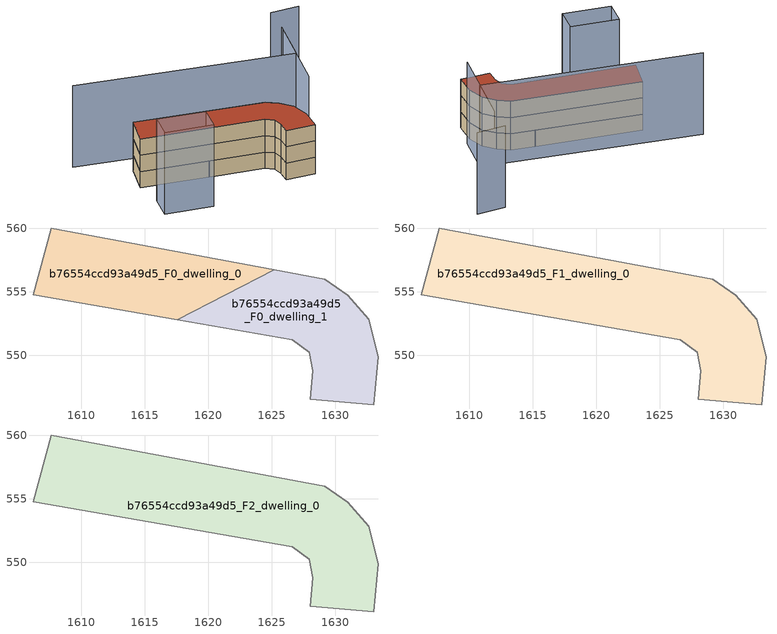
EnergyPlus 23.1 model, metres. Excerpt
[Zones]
b76554ccd93a49d5_F0_dwelling_0
 floor ground (EU_floor_Construction): 1625.18,556.74 1617.56,552.8 1606.19,554.77 1607.64,560.02 z0
 wall adiabatic (EU_wall_Construction): 1625.18,556.74 1607.64,560.02 1606.19,554.77 1617.56,552.8 z0:3
 wall to b76554ccd93a49d5_F0_dwelling_1 (EU_wall_Construction): 1617.56,552.8 1625.18,556.74 z0:3
b76554ccd93a49d5_F0_dwelling_1
 floor ground (EU_floor_Construction): 1630.99,554.74 1632.64,552.84 1633.36,549.88 1633.04,546.1 1628.03,546.53 1628.22,548.77 1627.94,550.25 1626.61,551.24 1617.56,552.8 1625.18,556.74 1629.16,556 z0
 wall adiabatic (EU_wall_Construction): 1617.56,552.8 1626.61,551.24 1627.94,550.25 1628.22,548.77 1628.03,546.53 1633.04,546.1 1633.36,549.88 1632.64,552.84 1630.99,554.74 1629.16,556 1625.18,556.74 z0:3
b76554ccd93a49d5_F1_dwelling_0
 floor to b76554ccd93a49d5_F0_dwelling_0 (EU_floor_Construction): 1625.18,556.74 1617.56,552.8 1606.19,554.77 1607.64,560.02 z3
 floor to b76554ccd93a49d5_F0_dwelling_1 (EU_floor_Construction): 1630.99,554.74 1632.64,552.84 1633.36,549.88 1633.04,546.1 1628.03,546.53 1628.22,548.77 1627.94,550.25 1626.61,551.24 1617.56,552.8 1625.18,556.74 1629.16,556 z3
 wall adiabatic (EU_wall_Construction): 1633.04,546.1 1633.36,549.88 1632.64,552.84 1630.99,554.74 1629.16,556 1607.64,560.02 1606.19,554.77 1626.61,551.24 1627.94,550.25 1628.22,548.77 1628.03,546.53 1633.04,546.1 z3:6
b76554ccd93a49d5_F2_dwelling_0
 floor to b76554ccd93a49d5_F1_dwelling_0 (EU_floor_Construction): 1630.99,554.74 1632.64,552.84 1633.36,549.88 1633.04,546.1 1628.03,546.53 1628.22,548.77 1627.94,550.25 1626.61,551.24 1606.19,554.77 1607.64,560.02 1629.16,556 z6
 wall adiabatic (EU_wall_Construction): 1633.04,546.1 1633.36,549.88 1632.64,552.84 1630.99,554.74 1629.16,556 1607.64,560.02 1606.19,554.77 1626.61,551.24 1627.94,550.25 1628.22,548.77 1628.03,546.53 1633.04,546.1 z6:9
 roof outside (EU_roof_Construction): 1633.04,546.1 1633.36,549.88 1632.64,552.84 1630.99,554.74 1629.16,556 1607.64,560.02 1606.19,554.77 1626.61,551.24 1627.94,550.25 1628.22,548.77 1628.03,546.53 z9
shading: 1634.4,551.01 1637.5,566.09 / 1637.62,566.72 1636,558.43 / 1636,558.43 1599.65,565.55 / 1643.11,571.49 1638.19,571.68 / 1613.93,544.23 1605.93,545.66 / 1605.93,545.66 1606.71,550 / 1606.71,550 1614.71,548.57 / 1614.71,548.57 1613.93,544.23 z0:15
[Building]
EU S2 Campaign: North Axis=0; Terrain=City; Solar Distribution=FullExterior
[Site:Location]
Bologna: Latitude=44.5; Longitude=11.25; Time Zone=1; Elevation=37
[SizingPeriod:WeatherFileDays]
AnnualSizingPeriod: Begin Month=1; Begin Day of Month=1; End Month=12; End Day of Month=31; Day of Week for Start Day=Monday; Use Weather File Daylight Saving Period=No; Use Weather File Rain and Snow Indicators=No
[MATERIAL]
EU_InternalMass_Material: Roughness=MediumRough; Thickness=0.1; Conductivity=1; Density=1800; Specific Heat=900; Thermal Absorptance=0.9; Solar Absorptance=0.7; Visible Absorptance=0.7
[MATERIAL:NOMASS] Roughness=MediumRough; Thermal Absorptance=0.9; Solar Absorptance=0.7; Visible Absorptance=0.7
Name | Thermal Resistance
EU_wall_NoMass | 0.937881
EU_roof_NoMass | 0.548572
EU_floor_NoMass | 0.71348
[CONSTRUCTION]
EU_wall_Construction: EU_wall_NoMass
EU_roof_Construction: EU_roof_NoMass
EU_floor_Construction: EU_floor_NoMass
EU_InternalMass_Construction: EU_InternalMass_Material
[ZONE] Type=1; Multiplier=1; Ceiling Height=autocalculate; Floor Area=autocalculate; Part of Total Floor Area=Yes
Name | Volume
b76554ccd93a49d5_F0_dwelling_0 | 234.888
b76554ccd93a49d5_F1_dwelling_0 | 469.769
b76554ccd93a49d5_F2_dwelling_0 | 469.785
b76554ccd93a49d5_F0_dwelling_1 | 234.88
[INTERNALMASS] Construction=EU_InternalMass_Construction
Name | Zone or ZoneList | Surface Area
b76554ccd93a49d5_F0_dwelling_0_EU_InternalMass | b76554ccd93a49d5_F0_dwelling_0 | 78.2961
b76554ccd93a49d5_F0_dwelling_1_EU_InternalMass | b76554ccd93a49d5_F0_dwelling_1 | 78.2935
b76554ccd93a49d5_F1_dwelling_0_EU_InternalMass | b76554ccd93a49d5_F1_dwelling_0 | 156.595
b76554ccd93a49d5_F2_dwelling_0_EU_InternalMass | b76554ccd93a49d5_F2_dwelling_0 | 156.595
[OTHEREQUIPMENT] Fuel Type=Electricity; Design Level Calculation Method=Watts/Area; Power per Zone Floor Area=1; Fraction Latent=0; Fraction Radiant=0; Fraction Lost=0; Carbon Dioxide Generation Rate=0; EndUse Subcategory=EU_Step8_InternalGains
Name | Zone or ZoneList or Space or SpaceList | Schedule
EU_Step8_InternalGain_b76554ccd93a49d5_F0_dwelling_0_f000 | b76554ccd93a49d5_F0_dwelling_0 | EU_Step8_GainSchedule_b76554ccd93a49d5_F0_dwelling_0_f000
EU_Step8_InternalGain_b76554ccd93a49d5_F0_dwelling_1_f000 | b76554ccd93a49d5_F0_dwelling_1 | EU_Step8_GainSchedule_b76554ccd93a49d5_F0_dwelling_1_f000
EU_Step8_InternalGain_b76554ccd93a49d5_F1_dwelling_0_f000 | b76554ccd93a49d5_F1_dwelling_0 | EU_Step8_GainSchedule_b76554ccd93a49d5_F1_dwelling_0_f000
EU_Step8_InternalGain_b76554ccd93a49d5_F2_dwelling_0_f000 | b76554ccd93a49d5_F2_dwelling_0 | EU_Step8_GainSchedule_b76554ccd93a49d5_F2_dwelling_0_f000
[ZONEVENTILATION:DESIGNFLOWRATE] Schedule=EU_AlwaysOn; Design Flow Rate Calculation Method=AirChanges/Hour; Air Changes per Hour=0.687892; Ventilation Type=Natural; Fan Pressure Rise=0; Fan Total Efficiency=1; Constant Term Coefficient=1; Temperature Term Coefficient=0; Velocity Term Coefficient=0; Velocity Squared Term Coefficient=0; Minimum Indoor Temperature=-100; Maximum Indoor Temperature=100; Delta Temperature=-100; Minimum Outdoor Temperature=-100; Maximum Outdoor Temperature=100; Maximum Wind Speed=40
Name | Zone or ZoneList or Space or SpaceList
EU_ConstantAir_b76554ccd93a49d5_F0_dwelling_0 | b76554ccd93a49d5_F0_dwelling_0
EU_ConstantAir_b76554ccd93a49d5_F0_dwelling_1 | b76554ccd93a49d5_F0_dwelling_1
EU_ConstantAir_b76554ccd93a49d5_F1_dwelling_0 | b76554ccd93a49d5_F1_dwelling_0
EU_ConstantAir_b76554ccd93a49d5_F2_dwelling_0 | b76554ccd93a49d5_F2_dwelling_0
[HVACTEMPLATE:THERMOSTAT] Constant Heating Setpoint=20; Constant Cooling Setpoint=50
EU_HeatOnly_b76554ccd93a49d5_F0_dwelling_0; EU_HeatOnly_b76554ccd93a49d5_F0_dwelling_1; EU_HeatOnly_b76554ccd93a49d5_F1_dwelling_0; EU_HeatOnly_b76554ccd93a49d5_F2_dwelling_0
[HVACTEMPLATE:ZONE:IDEALLOADSAIRSYSTEM] System Availability Schedule=EU_AlwaysOn; Maximum Heating Supply Air Temperature=50; Minimum Cooling Supply Air Temperature=13; Maximum Heating Supply Air Humidity Ratio=0.0156; Minimum Cooling Supply Air Humidity Ratio=0.0077; Heating Limit=NoLimit; Cooling Limit=NoLimit; Heating Availability Schedule=EU_AlwaysOn; Cooling Availability Schedule=EU_CoolingOff; Dehumidification Control Type=ConstantSensibleHeatRatio; Cooling Sensible Heat Ratio=0.7; Dehumidification Setpoint=60; Humidification Control Type=None; Humidification Setpoint=30; Outdoor Air Method=None; Outdoor Air Flow Rate per Person=0.00944; Outdoor Air Flow Rate per Zone Floor Area=0; Outdoor Air Flow Rate per Zone=0; Demand Controlled Ventilation Type=None; Outdoor Air Economizer Type=NoEconomizer; Heat Recovery Type=None; Sensible Heat Recovery Effectiveness=0.7; Latent Heat Recovery Effectiveness=0.65
Name | Template Thermostat
b76554ccd93a49d5_F0_dwelling_0 | EU_HeatOnly_b76554ccd93a49d5_F0_dwelling_0
b76554ccd93a49d5_F0_dwelling_1 | EU_HeatOnly_b76554ccd93a49d5_F0_dwelling_1
b76554ccd93a49d5_F1_dwelling_0 | EU_HeatOnly_b76554ccd93a49d5_F1_dwelling_0
b76554ccd93a49d5_F2_dwelling_0 | EU_HeatOnly_b76554ccd93a49d5_F2_dwelling_0
[SIZING:ZONE] Zone Cooling Design Supply Air Temperature Input Method=SupplyAirTemperature; Zone Cooling Design Supply Air Temperature=13; Zone Heating Design Supply Air Temperature Input Method=SupplyAirTemperature; Zone Heating Design Supply Air Temperature=50; Zone Cooling Design Supply Air Humidity Ratio=0.008; Zone Heating Design Supply Air Humidity Ratio=0.008; Cooling Design Air Flow Method=DesignDay; Cooling Design Air Flow Rate=0; Cooling Minimum Air Flow per Zone Floor Area=0.000762; Cooling Minimum Air Flow=0; Cooling Minimum Air Flow Fraction=0.2; Heating Design Air Flow Method=DesignDay; Heating Design Air Flow Rate=0; Heating Maximum Air Flow per Zone Floor Area=0.002032; Heating Maximum Air Flow=0.141576; Heating Maximum Air Flow Fraction=0.3; Account for Dedicated Outdoor Air System=No; Dedicated Outdoor Air System Control Strategy=NeutralSupplyAir; Dedicated Outdoor Air Low Setpoint Temperature for Design=autosize; Dedicated Outdoor Air High Setpoint Temperature for Design=autosize; Zone Load Sizing Method=Sensible Load Only No Latent Load; Zone Latent Cooling Design Supply Air Humidity Ratio Input Method=HumidityRatioDifference; Zone Cooling Design Supply Air Humidity Ratio Difference=0.005; Zone Latent Heating Design Supply Air Humidity Ratio Input Method=HumidityRatioDifference; Zone Humidification Design Supply Air Humidity Ratio Difference=0.005
b76554ccd93a49d5_F0_dwelling_0; b76554ccd93a49d5_F0_dwelling_1; b76554ccd93a49d5_F1_dwelling_0; b76554ccd93a49d5_F2_dwelling_0
[SCHEDULE:CONSTANT]
Name | Hourly Value
EU_AlwaysOn | 1
EU_CoolingOff | 0
[SCHEDULE:FILE] Column Number=1; Rows to Skip at Top=0; Number of Hours of Data=8760; Column Separator=Comma; Interpolate to Timestep=No; Minutes per Item=60; Adjust Schedule for Daylight Savings=Yes
Name | File
EU_Step8_GainSchedule_b76554ccd93a49d5_F0_dwelling_0_f000 | ../../schedules/b76554ccd93a49d5/b76554ccd93a49d5_F0_dwelling_0_f000_gain.csv
EU_Step8_GainSchedule_b76554ccd93a49d5_F0_dwelling_1_f000 | ../../schedules/b76554ccd93a49d5/b76554ccd93a49d5_F0_dwelling_1_f000_gain.csv
EU_Step8_GainSchedule_b76554ccd93a49d5_F1_dwelling_0_f000 | ../../schedules/b76554ccd93a49d5/b76554ccd93a49d5_F1_dwelling_0_f000_gain.csv
EU_Step8_GainSchedule_b76554ccd93a49d5_F2_dwelling_0_f000 | ../../schedules/b76554ccd93a49d5/b76554ccd93a49d5_F2_dwelling_0_f000_gain.csv
